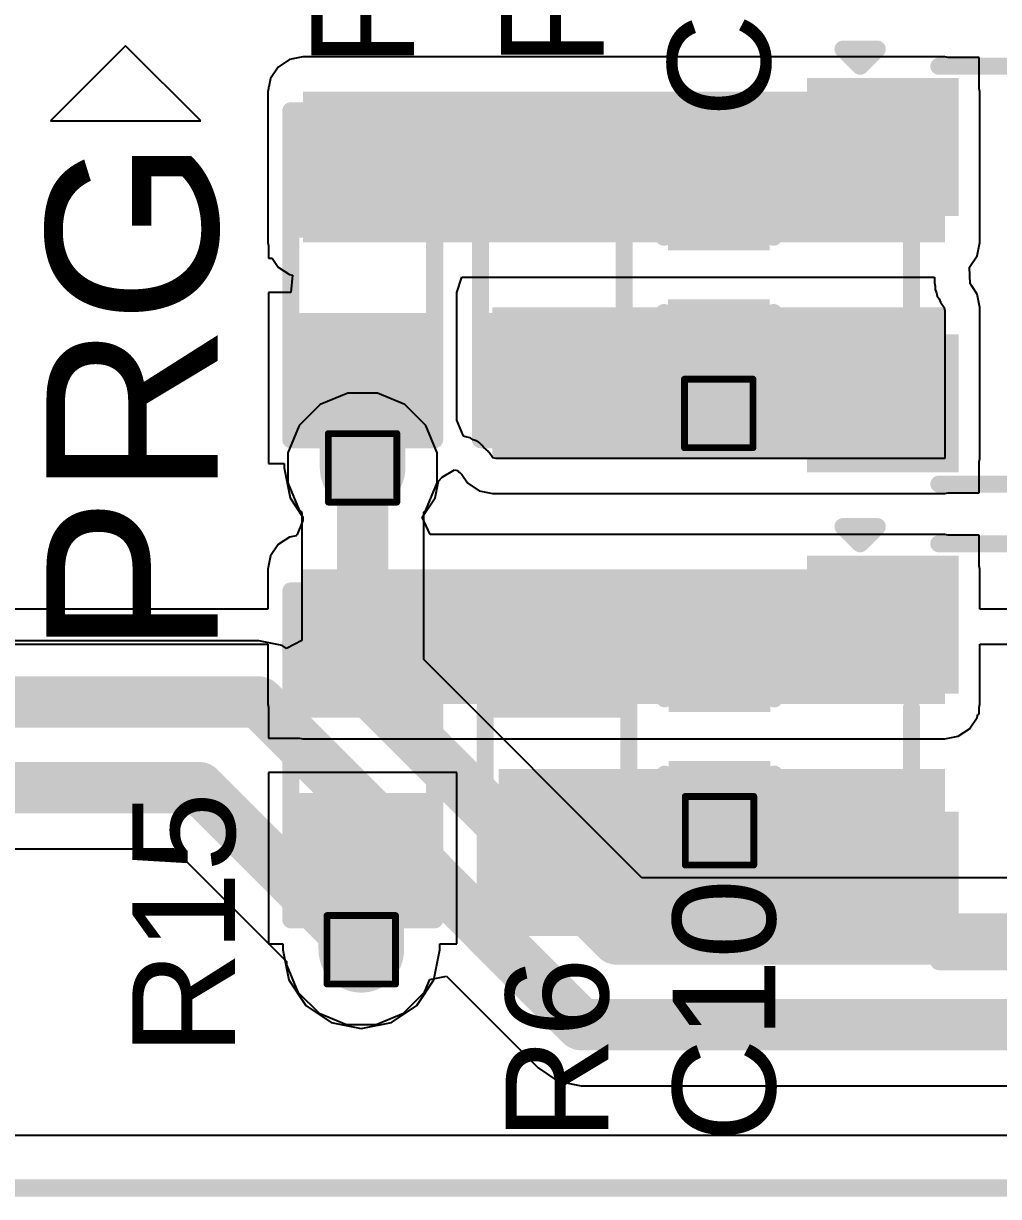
# Model space of a CAD drawing. Header units: inches. Extents: x -1 to 9.6, y 0 to 3.9.
# Drawn here: x 0.2859 to 0.5707, y -0.0025 to 0.34 of the extents above; entities that cross this region are included whole.
import ezdxf

# ---------------------------------------------------------------- set-up
doc = ezdxf.new("R2010")
doc.units = ezdxf.units.IN
doc.header["$MEASUREMENT"] = 0
for name, color, linetype in [('Board Outline', 216, 'Continuous'), ('Bottom Layer', 5, 'Continuous'), ('Drill Drawing', 1, 'Continuous'), ('Top Layer', 1, 'Continuous'), ('Top Overlay', 2, 'Continuous'), ('Top Paste', 8, 'Continuous'), ('Top Solder', 216, 'Continuous'), ('Via Holes', 16, 'Continuous')]:
    doc.layers.add(name, color=color, linetype=linetype)
doc.styles.add('Arial', font='', dxfattribs={"height": 0.2})
doc.styles.get('Arial').set_extended_font_data('Arial')

# ---------------------------------------------------------------- blocks, each defined once
blk = doc.blocks.new('C___0402_4')
at = {"layer": 'Top Layer'}
for points in [[(-0.0275, -0.0125), (-0.0275, 0.0125), (-0.0095, 0.0125), (-0.0095, -0.0125)], [(0.0095, -0.0125), (0.0095, 0.0125), (0.0275, 0.0125), (0.0275, -0.0125)]]:
    blk.add_hatch(color=1, dxfattribs=at).paths.add_polyline_path(points)
at = {"layer": 'Top Paste'}
for points in [[(-0.0275, -0.0125), (-0.0275, 0.0125), (-0.0095, 0.0125), (-0.0095, -0.0125)], [(0.0095, -0.0125), (0.0095, 0.0125), (0.0275, 0.0125), (0.0275, -0.0125)]]:
    blk.add_hatch(color=8, dxfattribs=at).paths.add_polyline_path(points)
at = {"layer": 'Top Solder'}
for points in [[(-0.02986, -0.01486), (-0.02986, 0.01486), (-0.00714, 0.01486), (-0.00714, -0.01486)], [(0.00714, -0.01486), (0.00714, 0.01486), (0.02986, 0.01486), (0.02986, -0.01486)]]:
    blk.add_hatch(color=216, dxfattribs=at).paths.add_polyline_path(points)
at = {"layer": 'Top Overlay'}
for points in [[(-0.031, 0.016, 0.005, 0.005, 0), (-0.031, -0.016, 0.005, 0.005, 0)], [(-0.031, 0.016, 0.005, 0.005, 0), (-0.011, 0.016, 0.005, 0.005, 0)], [(0.011, 0.016, 0.005, 0.005, 0), (0.031, 0.016, 0.005, 0.005, 0)], [(0.031, 0.016, 0.005, 0.005, 0), (0.031, -0.016, 0.005, 0.005, 0)], [(-0.031, -0.016, 0.005, 0.005, 0), (-0.011, -0.016, 0.005, 0.005, 0)], [(0.011, -0.016, 0.005, 0.005, 0), (0.031, -0.016, 0.005, 0.005, 0)]]:
    blk.add_lwpolyline(points, format="xyseb", dxfattribs=at)
for points in [[(-0.03225, 0.016, 0.0025, 0.0025, 1), (-0.02975, 0.016, 0.0025, 0.0025, 1)], [(-0.03225, 0.016, 0.0025, 0.0025, 1), (-0.02975, 0.016, 0.0025, 0.0025, 1)], [(-0.01225, 0.016, 0.0025, 0.0025, 1), (-0.00975, 0.016, 0.0025, 0.0025, 1)], [(0.00975, 0.016, 0.0025, 0.0025, 1), (0.01225, 0.016, 0.0025, 0.0025, 1)], [(0.02975, 0.016, 0.0025, 0.0025, 1), (0.03225, 0.016, 0.0025, 0.0025, 1)], [(0.02975, 0.016, 0.0025, 0.0025, 1), (0.03225, 0.016, 0.0025, 0.0025, 1)], [(-0.03225, -0.016, 0.0025, 0.0025, 1), (-0.02975, -0.016, 0.0025, 0.0025, 1)], [(-0.03225, -0.016, 0.0025, 0.0025, 1), (-0.02975, -0.016, 0.0025, 0.0025, 1)], [(-0.01225, -0.016, 0.0025, 0.0025, 1), (-0.00975, -0.016, 0.0025, 0.0025, 1)], [(0.00975, -0.016, 0.0025, 0.0025, 1), (0.01225, -0.016, 0.0025, 0.0025, 1)], [(0.02975, -0.016, 0.0025, 0.0025, 1), (0.03225, -0.016, 0.0025, 0.0025, 1)], [(0.02975, -0.016, 0.0025, 0.0025, 1), (0.03225, -0.016, 0.0025, 0.0025, 1)]]:
    blk.add_lwpolyline(points, format="xyseb", close=True, dxfattribs=at)
blk = doc.blocks.new('C___0402_5')
at = {"layer": 'Top Layer'}
for points in [[(-0.0275, -0.0125), (-0.0275, 0.0125), (-0.0095, 0.0125), (-0.0095, -0.0125)], [(0.0095, -0.0125), (0.0095, 0.0125), (0.0275, 0.0125), (0.0275, -0.0125)]]:
    blk.add_hatch(color=1, dxfattribs=at).paths.add_polyline_path(points)
at = {"layer": 'Top Paste'}
for points in [[(-0.0275, -0.0125), (-0.0275, 0.0125), (-0.0095, 0.0125), (-0.0095, -0.0125)], [(0.0095, -0.0125), (0.0095, 0.0125), (0.0275, 0.0125), (0.0275, -0.0125)]]:
    blk.add_hatch(color=8, dxfattribs=at).paths.add_polyline_path(points)
at = {"layer": 'Top Solder'}
for points in [[(-0.02986, -0.01486), (-0.02986, 0.01486), (-0.00714, 0.01486), (-0.00714, -0.01486)], [(0.00714, -0.01486), (0.00714, 0.01486), (0.02986, 0.01486), (0.02986, -0.01486)]]:
    blk.add_hatch(color=216, dxfattribs=at).paths.add_polyline_path(points)
at = {"layer": 'Top Overlay'}
for points in [[(-0.031, 0.016, 0.005, 0.005, 0), (-0.031, -0.016, 0.005, 0.005, 0)], [(-0.031, 0.016, 0.005, 0.005, 0), (-0.011, 0.016, 0.005, 0.005, 0)], [(0.011, 0.016, 0.005, 0.005, 0), (0.031, 0.016, 0.005, 0.005, 0)], [(0.031, 0.016, 0.005, 0.005, 0), (0.031, -0.016, 0.005, 0.005, 0)], [(-0.031, -0.016, 0.005, 0.005, 0), (-0.011, -0.016, 0.005, 0.005, 0)], [(0.011, -0.016, 0.005, 0.005, 0), (0.031, -0.016, 0.005, 0.005, 0)]]:
    blk.add_lwpolyline(points, format="xyseb", dxfattribs=at)
for points in [[(-0.03225, 0.016, 0.0025, 0.0025, 1), (-0.02975, 0.016, 0.0025, 0.0025, 1)], [(-0.03225, 0.016, 0.0025, 0.0025, 1), (-0.02975, 0.016, 0.0025, 0.0025, 1)], [(-0.01225, 0.016, 0.0025, 0.0025, 1), (-0.00975, 0.016, 0.0025, 0.0025, 1)], [(0.00975, 0.016, 0.0025, 0.0025, 1), (0.01225, 0.016, 0.0025, 0.0025, 1)], [(0.02975, 0.016, 0.0025, 0.0025, 1), (0.03225, 0.016, 0.0025, 0.0025, 1)], [(0.02975, 0.016, 0.0025, 0.0025, 1), (0.03225, 0.016, 0.0025, 0.0025, 1)], [(-0.03225, -0.016, 0.0025, 0.0025, 1), (-0.02975, -0.016, 0.0025, 0.0025, 1)], [(-0.03225, -0.016, 0.0025, 0.0025, 1), (-0.02975, -0.016, 0.0025, 0.0025, 1)], [(-0.01225, -0.016, 0.0025, 0.0025, 1), (-0.00975, -0.016, 0.0025, 0.0025, 1)], [(0.00975, -0.016, 0.0025, 0.0025, 1), (0.01225, -0.016, 0.0025, 0.0025, 1)], [(0.02975, -0.016, 0.0025, 0.0025, 1), (0.03225, -0.016, 0.0025, 0.0025, 1)], [(0.02975, -0.016, 0.0025, 0.0025, 1), (0.03225, -0.016, 0.0025, 0.0025, 1)]]:
    blk.add_lwpolyline(points, format="xyseb", close=True, dxfattribs=at)
blk = doc.blocks.new('R___0603_23')
at = {"layer": 'Top Layer'}
for points in [[(-0.015, 0.0175), (-0.015, -0.0175), (-0.045, -0.0175), (-0.045, 0.0175)], [(0.045, 0.0175), (0.045, -0.0175), (0.015, -0.0175), (0.015, 0.0175)]]:
    blk.add_hatch(color=1, dxfattribs=at).paths.add_polyline_path(points)
at = {"layer": 'Top Paste'}
for points in [[(-0.015, 0.0175), (-0.015, -0.0175), (-0.045, -0.0175), (-0.045, 0.0175)], [(0.045, 0.0175), (0.045, -0.0175), (0.015, -0.0175), (0.015, 0.0175)]]:
    blk.add_hatch(color=8, dxfattribs=at).paths.add_polyline_path(points)
at = {"layer": 'Top Solder'}
for points in [[(-0.011, 0.0215), (-0.011, -0.0215), (-0.049, -0.0215), (-0.049, 0.0215)], [(0.049, 0.0215), (0.049, -0.0215), (0.011, -0.0215), (0.011, 0.0215)]]:
    blk.add_hatch(color=216, dxfattribs=at).paths.add_polyline_path(points)
at = {"layer": 'Top Overlay'}
for points in [[(-0.048, -0.021, 0.005, 0.005, 0), (-0.048, 0.021, 0.005, 0.005, 0)], [(0.048, 0.021, 0.005, 0.005, 0), (-0.048, 0.021, 0.005, 0.005, 0)], [(0.048, -0.021, 0.005, 0.005, 0), (0.048, 0.021, 0.005, 0.005, 0)], [(0.048, -0.021, 0.005, 0.005, 0), (-0.048, -0.021, 0.005, 0.005, 0)]]:
    blk.add_lwpolyline(points, format="xyseb", dxfattribs=at)
for points in [[(-0.04925, 0.021, 0.0025, 0.0025, 1), (-0.04675, 0.021, 0.0025, 0.0025, 1)], [(-0.04925, 0.021, 0.0025, 0.0025, 1), (-0.04675, 0.021, 0.0025, 0.0025, 1)], [(0.04675, 0.021, 0.0025, 0.0025, 1), (0.04925, 0.021, 0.0025, 0.0025, 1)], [(0.04675, 0.021, 0.0025, 0.0025, 1), (0.04925, 0.021, 0.0025, 0.0025, 1)], [(-0.04925, -0.021, 0.0025, 0.0025, 1), (-0.04675, -0.021, 0.0025, 0.0025, 1)], [(-0.04925, -0.021, 0.0025, 0.0025, 1), (-0.04675, -0.021, 0.0025, 0.0025, 1)], [(0.04675, -0.021, 0.0025, 0.0025, 1), (0.04925, -0.021, 0.0025, 0.0025, 1)], [(0.04675, -0.021, 0.0025, 0.0025, 1), (0.04925, -0.021, 0.0025, 0.0025, 1)]]:
    blk.add_lwpolyline(points, format="xyseb", close=True, dxfattribs=at)
blk = doc.blocks.new('R___0603_27')
at = {"layer": 'Top Layer'}
for points in [[(-0.015, 0.0175), (-0.015, -0.0175), (-0.045, -0.0175), (-0.045, 0.0175)], [(0.045, 0.0175), (0.045, -0.0175), (0.015, -0.0175), (0.015, 0.0175)]]:
    blk.add_hatch(color=1, dxfattribs=at).paths.add_polyline_path(points)
at = {"layer": 'Top Paste'}
for points in [[(-0.015, 0.0175), (-0.015, -0.0175), (-0.045, -0.0175), (-0.045, 0.0175)], [(0.045, 0.0175), (0.045, -0.0175), (0.015, -0.0175), (0.015, 0.0175)]]:
    blk.add_hatch(color=8, dxfattribs=at).paths.add_polyline_path(points)
at = {"layer": 'Top Solder'}
for points in [[(-0.011, 0.0215), (-0.011, -0.0215), (-0.049, -0.0215), (-0.049, 0.0215)], [(0.049, 0.0215), (0.049, -0.0215), (0.011, -0.0215), (0.011, 0.0215)]]:
    blk.add_hatch(color=216, dxfattribs=at).paths.add_polyline_path(points)
at = {"layer": 'Top Overlay'}
for points in [[(-0.048, 0.021, 0.005, 0.005, 0), (0.048, 0.021, 0.005, 0.005, 0)], [(-0.048, 0.021, 0.005, 0.005, 0), (-0.048, -0.021, 0.005, 0.005, 0)], [(0.048, 0.021, 0.005, 0.005, 0), (0.048, -0.021, 0.005, 0.005, 0)], [(-0.048, -0.021, 0.005, 0.005, 0), (0.048, -0.021, 0.005, 0.005, 0)]]:
    blk.add_lwpolyline(points, format="xyseb", dxfattribs=at)
for points in [[(-0.04925, 0.021, 0.0025, 0.0025, 1), (-0.04675, 0.021, 0.0025, 0.0025, 1)], [(-0.04925, 0.021, 0.0025, 0.0025, 1), (-0.04675, 0.021, 0.0025, 0.0025, 1)], [(0.04675, 0.021, 0.0025, 0.0025, 1), (0.04925, 0.021, 0.0025, 0.0025, 1)], [(0.04675, 0.021, 0.0025, 0.0025, 1), (0.04925, 0.021, 0.0025, 0.0025, 1)], [(-0.04925, -0.021, 0.0025, 0.0025, 1), (-0.04675, -0.021, 0.0025, 0.0025, 1)], [(-0.04925, -0.021, 0.0025, 0.0025, 1), (-0.04675, -0.021, 0.0025, 0.0025, 1)], [(0.04675, -0.021, 0.0025, 0.0025, 1), (0.04925, -0.021, 0.0025, 0.0025, 1)], [(0.04675, -0.021, 0.0025, 0.0025, 1), (0.04925, -0.021, 0.0025, 0.0025, 1)]]:
    blk.add_lwpolyline(points, format="xyseb", close=True, dxfattribs=at)
blk = doc.blocks.new('R___0603_30')
at = {"layer": 'Top Layer'}
for points in [[(-0.015, 0.0175), (-0.015, -0.0175), (-0.045, -0.0175), (-0.045, 0.0175)], [(0.045, 0.0175), (0.045, -0.0175), (0.015, -0.0175), (0.015, 0.0175)]]:
    blk.add_hatch(color=1, dxfattribs=at).paths.add_polyline_path(points)
at = {"layer": 'Top Paste'}
for points in [[(-0.015, 0.0175), (-0.015, -0.0175), (-0.045, -0.0175), (-0.045, 0.0175)], [(0.045, 0.0175), (0.045, -0.0175), (0.015, -0.0175), (0.015, 0.0175)]]:
    blk.add_hatch(color=8, dxfattribs=at).paths.add_polyline_path(points)
at = {"layer": 'Top Solder'}
for points in [[(-0.011, 0.0215), (-0.011, -0.0215), (-0.049, -0.0215), (-0.049, 0.0215)], [(0.049, 0.0215), (0.049, -0.0215), (0.011, -0.0215), (0.011, 0.0215)]]:
    blk.add_hatch(color=216, dxfattribs=at).paths.add_polyline_path(points)
at = {"layer": 'Top Overlay'}
for points in [[(-0.048, 0.021, 0.005, 0.005, 0), (0.048, 0.021, 0.005, 0.005, 0)], [(-0.048, 0.021, 0.005, 0.005, 0), (-0.048, -0.021, 0.005, 0.005, 0)], [(0.048, 0.021, 0.005, 0.005, 0), (0.048, -0.021, 0.005, 0.005, 0)], [(-0.048, -0.021, 0.005, 0.005, 0), (0.048, -0.021, 0.005, 0.005, 0)]]:
    blk.add_lwpolyline(points, format="xyseb", dxfattribs=at)
for points in [[(-0.04925, 0.021, 0.0025, 0.0025, 1), (-0.04675, 0.021, 0.0025, 0.0025, 1)], [(-0.04925, 0.021, 0.0025, 0.0025, 1), (-0.04675, 0.021, 0.0025, 0.0025, 1)], [(0.04675, 0.021, 0.0025, 0.0025, 1), (0.04925, 0.021, 0.0025, 0.0025, 1)], [(0.04675, 0.021, 0.0025, 0.0025, 1), (0.04925, 0.021, 0.0025, 0.0025, 1)], [(-0.04925, -0.021, 0.0025, 0.0025, 1), (-0.04675, -0.021, 0.0025, 0.0025, 1)], [(-0.04925, -0.021, 0.0025, 0.0025, 1), (-0.04675, -0.021, 0.0025, 0.0025, 1)], [(0.04675, -0.021, 0.0025, 0.0025, 1), (0.04925, -0.021, 0.0025, 0.0025, 1)], [(0.04675, -0.021, 0.0025, 0.0025, 1), (0.04925, -0.021, 0.0025, 0.0025, 1)]]:
    blk.add_lwpolyline(points, format="xyseb", close=True, dxfattribs=at)
blk = doc.blocks.new('R___0603_31')
at = {"layer": 'Top Layer'}
for points in [[(-0.015, 0.0175), (-0.015, -0.0175), (-0.045, -0.0175), (-0.045, 0.0175)], [(0.045, 0.0175), (0.045, -0.0175), (0.015, -0.0175), (0.015, 0.0175)]]:
    blk.add_hatch(color=1, dxfattribs=at).paths.add_polyline_path(points)
at = {"layer": 'Top Paste'}
for points in [[(-0.015, 0.0175), (-0.015, -0.0175), (-0.045, -0.0175), (-0.045, 0.0175)], [(0.045, 0.0175), (0.045, -0.0175), (0.015, -0.0175), (0.015, 0.0175)]]:
    blk.add_hatch(color=8, dxfattribs=at).paths.add_polyline_path(points)
at = {"layer": 'Top Solder'}
for points in [[(-0.011, 0.0215), (-0.011, -0.0215), (-0.049, -0.0215), (-0.049, 0.0215)], [(0.049, 0.0215), (0.049, -0.0215), (0.011, -0.0215), (0.011, 0.0215)]]:
    blk.add_hatch(color=216, dxfattribs=at).paths.add_polyline_path(points)
at = {"layer": 'Top Overlay'}
for points in [[(0.048, 0.021, 0.005, 0.005, 0), (-0.048, 0.021, 0.005, 0.005, 0)], [(-0.048, -0.021, 0.005, 0.005, 0), (-0.048, 0.021, 0.005, 0.005, 0)], [(0.048, -0.021, 0.005, 0.005, 0), (0.048, 0.021, 0.005, 0.005, 0)], [(0.048, -0.021, 0.005, 0.005, 0), (-0.048, -0.021, 0.005, 0.005, 0)]]:
    blk.add_lwpolyline(points, format="xyseb", dxfattribs=at)
for points in [[(-0.04925, 0.021, 0.0025, 0.0025, 1), (-0.04675, 0.021, 0.0025, 0.0025, 1)], [(-0.04925, 0.021, 0.0025, 0.0025, 1), (-0.04675, 0.021, 0.0025, 0.0025, 1)], [(0.04675, 0.021, 0.0025, 0.0025, 1), (0.04925, 0.021, 0.0025, 0.0025, 1)], [(0.04675, 0.021, 0.0025, 0.0025, 1), (0.04925, 0.021, 0.0025, 0.0025, 1)], [(-0.04925, -0.021, 0.0025, 0.0025, 1), (-0.04675, -0.021, 0.0025, 0.0025, 1)], [(-0.04925, -0.021, 0.0025, 0.0025, 1), (-0.04675, -0.021, 0.0025, 0.0025, 1)], [(0.04675, -0.021, 0.0025, 0.0025, 1), (0.04925, -0.021, 0.0025, 0.0025, 1)], [(0.04675, -0.021, 0.0025, 0.0025, 1), (0.04925, -0.021, 0.0025, 0.0025, 1)]]:
    blk.add_lwpolyline(points, format="xyseb", close=True, dxfattribs=at)
blk = doc.blocks.new('SOT_23_32')
at = {"layer": 'Top Layer'}
for points in [[(-0.01614, 0.05748), (0.01614, 0.05748), (0.01614, 0.02126), (-0.01614, 0.02126)], [(-0.05354, -0.02126), (-0.02126, -0.02126), (-0.02126, -0.05748), (-0.05354, -0.05748)], [(0.02126, -0.02126), (0.05354, -0.02126), (0.05354, -0.05748), (0.02126, -0.05748)]]:
    blk.add_hatch(color=1, dxfattribs=at).paths.add_polyline_path(points)
at = {"layer": 'Top Paste'}
for points in [[(-0.01614, 0.05748), (0.01614, 0.05748), (0.01614, 0.02126), (-0.01614, 0.02126)], [(-0.05354, -0.02126), (-0.02126, -0.02126), (-0.02126, -0.05748), (-0.05354, -0.05748)], [(0.02126, -0.02126), (0.05354, -0.02126), (0.05354, -0.05748), (0.02126, -0.05748)]]:
    blk.add_hatch(color=8, dxfattribs=at).paths.add_polyline_path(points)
at = {"layer": 'Top Solder'}
for points in [[(-0.02014, 0.06148), (0.02014, 0.06148), (0.02014, 0.01726), (-0.02014, 0.01726)], [(-0.05754, -0.01726), (-0.01726, -0.01726), (-0.01726, -0.06148), (-0.05754, -0.06148)], [(0.01726, -0.01726), (0.05754, -0.01726), (0.05754, -0.06148), (0.01726, -0.06148)]]:
    blk.add_hatch(color=216, dxfattribs=at).paths.add_polyline_path(points)
at = {"layer": 'Top Overlay'}
for points in [[(-0.061, -0.023, 0.005, 0.005, 0), (-0.061, 0.032, 0.005, 0.005, 0)], [(-0.022, 0.032, 0.005, 0.005, 0), (-0.061, 0.032, 0.005, 0.005, 0)], [(0.061, 0.032, 0.005, 0.005, 0), (0.022, 0.032, 0.005, 0.005, 0)], [(0.061, -0.023, 0.005, 0.005, 0), (0.061, 0.032, 0.005, 0.005, 0)], [(0.013, -0.031, 0.005, 0.005, 0), (-0.013, -0.031, 0.005, 0.005, 0)], [(-0.061, -0.046, 0.005, 0.005, 0), (-0.066, -0.041, 0.005, 0.005, 0)], [(-0.066, -0.051, 0.005, 0.005, 0), (-0.066, -0.041, 0.005, 0.005, 0)], [(-0.066, -0.051, 0.005, 0.005, 0), (-0.061, -0.046, 0.005, 0.005, 0)]]:
    blk.add_lwpolyline(points, format="xyseb", dxfattribs=at)
for points in [[(-0.06225, 0.032, 0.0025, 0.0025, 1), (-0.05975, 0.032, 0.0025, 0.0025, 1)], [(-0.06225, 0.032, 0.0025, 0.0025, 1), (-0.05975, 0.032, 0.0025, 0.0025, 1)], [(-0.02325, 0.032, 0.0025, 0.0025, 1), (-0.02075, 0.032, 0.0025, 0.0025, 1)], [(0.02075, 0.032, 0.0025, 0.0025, 1), (0.02325, 0.032, 0.0025, 0.0025, 1)], [(0.05975, 0.032, 0.0025, 0.0025, 1), (0.06225, 0.032, 0.0025, 0.0025, 1)], [(0.05975, 0.032, 0.0025, 0.0025, 1), (0.06225, 0.032, 0.0025, 0.0025, 1)], [(-0.06225, -0.023, 0.0025, 0.0025, 1), (-0.05975, -0.023, 0.0025, 0.0025, 1)], [(0.05975, -0.023, 0.0025, 0.0025, 1), (0.06225, -0.023, 0.0025, 0.0025, 1)], [(-0.01425, -0.031, 0.0025, 0.0025, 1), (-0.01175, -0.031, 0.0025, 0.0025, 1)], [(0.01175, -0.031, 0.0025, 0.0025, 1), (0.01425, -0.031, 0.0025, 0.0025, 1)], [(-0.06725, -0.041, 0.0025, 0.0025, 1), (-0.06475, -0.041, 0.0025, 0.0025, 1)], [(-0.06725, -0.041, 0.0025, 0.0025, 1), (-0.06475, -0.041, 0.0025, 0.0025, 1)], [(-0.06225, -0.046, 0.0025, 0.0025, 1), (-0.05975, -0.046, 0.0025, 0.0025, 1)], [(-0.06225, -0.046, 0.0025, 0.0025, 1), (-0.05975, -0.046, 0.0025, 0.0025, 1)], [(-0.06725, -0.051, 0.0025, 0.0025, 1), (-0.06475, -0.051, 0.0025, 0.0025, 1)], [(-0.06725, -0.051, 0.0025, 0.0025, 1), (-0.06475, -0.051, 0.0025, 0.0025, 1)]]:
    blk.add_lwpolyline(points, format="xyseb", close=True, dxfattribs=at)
blk = doc.blocks.new('SOT_23_35')
at = {"layer": 'Top Layer'}
for points in [[(-0.01614, 0.05748), (0.01614, 0.05748), (0.01614, 0.02126), (-0.01614, 0.02126)], [(-0.05354, -0.02126), (-0.02126, -0.02126), (-0.02126, -0.05748), (-0.05354, -0.05748)], [(0.02126, -0.02126), (0.05354, -0.02126), (0.05354, -0.05748), (0.02126, -0.05748)]]:
    blk.add_hatch(color=1, dxfattribs=at).paths.add_polyline_path(points)
at = {"layer": 'Top Paste'}
for points in [[(-0.01614, 0.05748), (0.01614, 0.05748), (0.01614, 0.02126), (-0.01614, 0.02126)], [(-0.05354, -0.02126), (-0.02126, -0.02126), (-0.02126, -0.05748), (-0.05354, -0.05748)], [(0.02126, -0.02126), (0.05354, -0.02126), (0.05354, -0.05748), (0.02126, -0.05748)]]:
    blk.add_hatch(color=8, dxfattribs=at).paths.add_polyline_path(points)
at = {"layer": 'Top Solder'}
for points in [[(-0.02014, 0.06148), (0.02014, 0.06148), (0.02014, 0.01726), (-0.02014, 0.01726)], [(-0.05754, -0.01726), (-0.01726, -0.01726), (-0.01726, -0.06148), (-0.05754, -0.06148)], [(0.01726, -0.01726), (0.05754, -0.01726), (0.05754, -0.06148), (0.01726, -0.06148)]]:
    blk.add_hatch(color=216, dxfattribs=at).paths.add_polyline_path(points)
at = {"layer": 'Top Overlay'}
for points in [[(-0.022, 0.032, 0.005, 0.005, 0), (-0.061, 0.032, 0.005, 0.005, 0)], [(-0.061, -0.023, 0.005, 0.005, 0), (-0.061, 0.032, 0.005, 0.005, 0)], [(0.061, 0.032, 0.005, 0.005, 0), (0.022, 0.032, 0.005, 0.005, 0)], [(0.061, -0.023, 0.005, 0.005, 0), (0.061, 0.032, 0.005, 0.005, 0)], [(0.013, -0.031, 0.005, 0.005, 0), (-0.013, -0.031, 0.005, 0.005, 0)], [(-0.066, -0.051, 0.005, 0.005, 0), (-0.066, -0.041, 0.005, 0.005, 0)], [(-0.061, -0.046, 0.005, 0.005, 0), (-0.066, -0.041, 0.005, 0.005, 0)], [(-0.066, -0.051, 0.005, 0.005, 0), (-0.061, -0.046, 0.005, 0.005, 0)]]:
    blk.add_lwpolyline(points, format="xyseb", dxfattribs=at)
for points in [[(-0.06225, 0.032, 0.0025, 0.0025, 1), (-0.05975, 0.032, 0.0025, 0.0025, 1)], [(-0.06225, 0.032, 0.0025, 0.0025, 1), (-0.05975, 0.032, 0.0025, 0.0025, 1)], [(-0.02325, 0.032, 0.0025, 0.0025, 1), (-0.02075, 0.032, 0.0025, 0.0025, 1)], [(0.02075, 0.032, 0.0025, 0.0025, 1), (0.02325, 0.032, 0.0025, 0.0025, 1)], [(0.05975, 0.032, 0.0025, 0.0025, 1), (0.06225, 0.032, 0.0025, 0.0025, 1)], [(0.05975, 0.032, 0.0025, 0.0025, 1), (0.06225, 0.032, 0.0025, 0.0025, 1)], [(-0.06225, -0.023, 0.0025, 0.0025, 1), (-0.05975, -0.023, 0.0025, 0.0025, 1)], [(0.05975, -0.023, 0.0025, 0.0025, 1), (0.06225, -0.023, 0.0025, 0.0025, 1)], [(-0.01425, -0.031, 0.0025, 0.0025, 1), (-0.01175, -0.031, 0.0025, 0.0025, 1)], [(0.01175, -0.031, 0.0025, 0.0025, 1), (0.01425, -0.031, 0.0025, 0.0025, 1)], [(-0.06725, -0.041, 0.0025, 0.0025, 1), (-0.06475, -0.041, 0.0025, 0.0025, 1)], [(-0.06725, -0.041, 0.0025, 0.0025, 1), (-0.06475, -0.041, 0.0025, 0.0025, 1)], [(-0.06225, -0.046, 0.0025, 0.0025, 1), (-0.05975, -0.046, 0.0025, 0.0025, 1)], [(-0.06225, -0.046, 0.0025, 0.0025, 1), (-0.05975, -0.046, 0.0025, 0.0025, 1)], [(-0.06725, -0.051, 0.0025, 0.0025, 1), (-0.06475, -0.051, 0.0025, 0.0025, 1)], [(-0.06725, -0.051, 0.0025, 0.0025, 1), (-0.06475, -0.051, 0.0025, 0.0025, 1)]]:
    blk.add_lwpolyline(points, format="xyseb", close=True, dxfattribs=at)

msp = doc.modelspace()

# ---------------------------------------------------------------- hatches: boundary and pattern name
at = {"layer": 'Bottom Layer'}
h = msp.add_hatch(color=5, dxfattribs=at)
edge = h.paths.add_edge_path()
edge.add_arc((0.489, 0.22613), 0.01181, 0, 360)
h = msp.add_hatch(color=5, dxfattribs=at)
edge = h.paths.add_edge_path()
edge.add_arc((0.38499, 0.21024), 0.01181, 0, 360)
h = msp.add_hatch(color=5, dxfattribs=at)
edge = h.paths.add_edge_path()
edge.add_arc((0.48924, 0.10431), 0.01181, 0, 360)
h = msp.add_hatch(color=5, dxfattribs=at)
edge = h.paths.add_edge_path()
edge.add_arc((0.38461, 0.06953), 0.01181, 0, 360)
at = {"layer": 'Top Layer'}
for points in [[(0.36754, 0.27608), (0.55505, 0.27608), (0.55505, 0.32003), (0.36754, 0.32003)], [(0.4229, 0.21294), (0.55505, 0.21294), (0.55505, 0.25708), (0.4229, 0.25708)], [(0.36754, 0.1413), (0.55505, 0.1413), (0.55505, 0.18062), (0.36754, 0.18062)], [(0.42469, 0.07354), (0.55505, 0.07354), (0.55505, 0.12231), (0.42469, 0.12231)]]:
    msp.add_hatch(color=1, dxfattribs=at).paths.add_polyline_path(points)
h = msp.add_hatch(color=1, dxfattribs=at)
edge = h.paths.add_edge_path()
edge.add_arc((0.489, 0.22613), 0.01181, 0, 360)
h = msp.add_hatch(color=1, dxfattribs=at)
edge = h.paths.add_edge_path()
edge.add_arc((0.38499, 0.21024), 0.01181, 0, 360)
h = msp.add_hatch(color=1, dxfattribs=at)
edge = h.paths.add_edge_path()
edge.add_arc((0.48924, 0.10431), 0.01181, 0, 360)
h = msp.add_hatch(color=1, dxfattribs=at)
edge = h.paths.add_edge_path()
edge.add_arc((0.38461, 0.06953), 0.01181, 0, 360)
at = {"layer": 'Via Holes'}
h = msp.add_hatch(color=7, dxfattribs=at)
edge = h.paths.add_edge_path()
edge.add_arc((0.489, 0.22613), 0.00591, 0, 360)
h = msp.add_hatch(color=7, dxfattribs=at)
edge = h.paths.add_edge_path()
edge.add_arc((0.38499, 0.21024), 0.00591, 0, 360)
h = msp.add_hatch(color=7, dxfattribs=at)
edge = h.paths.add_edge_path()
edge.add_arc((0.48924, 0.10431), 0.00591, 0, 360)
h = msp.add_hatch(color=7, dxfattribs=at)
edge = h.paths.add_edge_path()
edge.add_arc((0.38461, 0.06953), 0.00591, 0, 360)

# ---------------------------------------------------------------- linework, layer by layer
at = {"layer": 'Board Outline'}
msp.add_lwpolyline([(0.23154, 0, 0.005, 0.005, 0), (2.21124, 0, 0.005, 0.005, 0)], format="xyseb", dxfattribs=at)
at = {"layer": 'Bottom Layer'}
for p, q in [((0.38065, 0.23206), (0.37264, 0.22873)), ((0.38933, 0.23206), (0.38065, 0.23206)), ((0.39735, 0.22873), (0.38933, 0.23206)), ((0.37264, 0.22873), (0.3665, 0.2226)), ((0.40348, 0.2226), (0.39735, 0.22873)), ((0.3665, 0.2226), (0.36318, 0.21458)), ((0.4068, 0.21458), (0.40348, 0.2226)), ((0.36318, 0.21458), (0.36318, 0.20591)), ((0.4068, 0.20591), (0.4068, 0.21458)), ((0.36318, 0.20591), (0.3665, 0.19789)), ((0.40348, 0.19789), (0.4068, 0.20591)), ((0.3665, 0.19789), (0.3672, 0.19719)), ((0.3672, 0.19719), (0.3672, 0.15985)), ((0.40288, 0.19729), (0.40348, 0.19789)), ((0.40288, 0.15425), (0.40288, 0.19729)), ((0.35467, 0.15972), (0.1731, 0.15972)), ((0.3615, 0.15836), (0.35467, 0.15972)), ((0.36279, 0.1575), (0.3615, 0.15836)), ((0.3672, 0.15985), (0.36279, 0.1575)), ((0.46659, 0.09054), (0.40288, 0.15425)), ((0.15536, 0.09903), (0.32988, 0.09903)), ((0.32988, 0.09903), (0.3628, 0.06611)), ((0.70344, 0.09054), (0.46659, 0.09054)), ((0.3628, 0.06611), (0.3628, 0.06519)), ((0.3628, 0.06519), (0.36612, 0.05718)), ((0.40461, 0.06082), (0.40952, 0.0618)), ((0.40952, 0.0618), (0.43623, 0.03508)), ((0.4031, 0.05718), (0.40461, 0.06082)), ((0.36612, 0.05718), (0.37226, 0.05104)), ((0.39697, 0.05104), (0.4031, 0.05718)), ((0.37226, 0.05104), (0.38027, 0.04772)), ((0.38895, 0.04772), (0.39697, 0.05104)), ((0.38027, 0.04772), (0.38895, 0.04772)), ((0.43623, 0.03508), (0.44202, 0.03122)), ((0.44202, 0.03122), (0.44884, 0.02986)), ((0.44884, 0.02986), (0.44885, 0.02986)), ((0.44885, 0.02986), (0.73182, 0.02986)), ((2.19594, 0.01529), (0.24683, 0.01529))]:
    msp.add_line(p, q, dxfattribs=at)
for points in [[(0.38504, 0.14686, 0.015, 0.015, 0), (0.38504, 0.21024, 0.015, 0.015, 0)], [(0.38504, 0.14686, 0.015, 0.015, 0), (0.4592, 0.0727, 0.015, 0.015, 0)], [(0.16571, 0.14187, 0.015, 0.015, 0), (0.35467, 0.14187, 0.015, 0.015, 0)], [(0.35467, 0.14187, 0.015, 0.015, 0), (0.44884, 0.0477, 0.015, 0.015, 0)], [(0.15536, 0.11687, 0.015, 0.015, 0), (0.33727, 0.11687, 0.015, 0.015, 0)], [(0.33727, 0.11687, 0.015, 0.015, 0), (0.38461, 0.06953, 0.015, 0.015, 0)], [(0.4592, 0.0727, 0.015, 0.015, 0), (0.71083, 0.0727, 0.015, 0.015, 0)], [(0.44884, 0.0477, 0.015, 0.015, 0), (0.73182, 0.0477, 0.015, 0.015, 0)]]:
    msp.add_lwpolyline(points, format="xyseb", dxfattribs=at)
for points in [[(0.38129, 0.21024, 0.0075, 0.0075, 1), (0.38879, 0.21024, 0.0075, 0.0075, 1)], [(0.38129, 0.14686, 0.0075, 0.0075, 1), (0.38879, 0.14686, 0.0075, 0.0075, 1)], [(0.38129, 0.14686, 0.0075, 0.0075, 1), (0.38879, 0.14686, 0.0075, 0.0075, 1)], [(0.35092, 0.14187, 0.0075, 0.0075, 1), (0.35842, 0.14187, 0.0075, 0.0075, 1)], [(0.35092, 0.14187, 0.0075, 0.0075, 1), (0.35842, 0.14187, 0.0075, 0.0075, 1)], [(0.33352, 0.11687, 0.0075, 0.0075, 1), (0.34102, 0.11687, 0.0075, 0.0075, 1)], [(0.33352, 0.11687, 0.0075, 0.0075, 1), (0.34102, 0.11687, 0.0075, 0.0075, 1)], [(0.45545, 0.0727, 0.0075, 0.0075, 1), (0.46295, 0.0727, 0.0075, 0.0075, 1)], [(0.45545, 0.0727, 0.0075, 0.0075, 1), (0.46295, 0.0727, 0.0075, 0.0075, 1)], [(0.38086, 0.06953, 0.0075, 0.0075, 1), (0.38836, 0.06953, 0.0075, 0.0075, 1)], [(0.44509, 0.0477, 0.0075, 0.0075, 1), (0.45259, 0.0477, 0.0075, 0.0075, 1)], [(0.44509, 0.0477, 0.0075, 0.0075, 1), (0.45259, 0.0477, 0.0075, 0.0075, 1)]]:
    msp.add_lwpolyline(points, format="xyseb", close=True, dxfattribs=at)
at = {"layer": 'Drill Drawing'}
for points in [[(0.479, 0.23613, 0.002, 0.002, 0), (0.499, 0.23613, 0.002, 0.002, 0)], [(0.479, 0.21613, 0.002, 0.002, 0), (0.479, 0.23613, 0.002, 0.002, 0)], [(0.499, 0.21613, 0.002, 0.002, 0), (0.499, 0.23613, 0.002, 0.002, 0)], [(0.37499, 0.22024, 0.002, 0.002, 0), (0.39499, 0.22024, 0.002, 0.002, 0)], [(0.37499, 0.20024, 0.002, 0.002, 0), (0.37499, 0.22024, 0.002, 0.002, 0)], [(0.39499, 0.20024, 0.002, 0.002, 0), (0.39499, 0.22024, 0.002, 0.002, 0)], [(0.479, 0.21613, 0.002, 0.002, 0), (0.499, 0.21613, 0.002, 0.002, 0)], [(0.37499, 0.20024, 0.002, 0.002, 0), (0.39499, 0.20024, 0.002, 0.002, 0)], [(0.47924, 0.11431, 0.002, 0.002, 0), (0.49924, 0.11431, 0.002, 0.002, 0)], [(0.47924, 0.09431, 0.002, 0.002, 0), (0.47924, 0.11431, 0.002, 0.002, 0)], [(0.49924, 0.09431, 0.002, 0.002, 0), (0.49924, 0.11431, 0.002, 0.002, 0)], [(0.47924, 0.09431, 0.002, 0.002, 0), (0.49924, 0.09431, 0.002, 0.002, 0)], [(0.37461, 0.07953, 0.002, 0.002, 0), (0.39461, 0.07953, 0.002, 0.002, 0)], [(0.37461, 0.05953, 0.002, 0.002, 0), (0.37461, 0.07953, 0.002, 0.002, 0)], [(0.39461, 0.05953, 0.002, 0.002, 0), (0.39461, 0.07953, 0.002, 0.002, 0)], [(0.37461, 0.05953, 0.002, 0.002, 0), (0.39461, 0.05953, 0.002, 0.002, 0)]]:
    msp.add_lwpolyline(points, format="xyseb", dxfattribs=at)
for points in [[(0.4785, 0.23613, 0.001, 0.001, 1), (0.4795, 0.23613, 0.001, 0.001, 1)], [(0.4785, 0.23613, 0.001, 0.001, 1), (0.4795, 0.23613, 0.001, 0.001, 1)], [(0.4985, 0.23613, 0.001, 0.001, 1), (0.4995, 0.23613, 0.001, 0.001, 1)], [(0.4985, 0.23613, 0.001, 0.001, 1), (0.4995, 0.23613, 0.001, 0.001, 1)], [(0.37449, 0.22024, 0.001, 0.001, 1), (0.37549, 0.22024, 0.001, 0.001, 1)], [(0.37449, 0.22024, 0.001, 0.001, 1), (0.37549, 0.22024, 0.001, 0.001, 1)], [(0.39449, 0.22024, 0.001, 0.001, 1), (0.39549, 0.22024, 0.001, 0.001, 1)], [(0.39449, 0.22024, 0.001, 0.001, 1), (0.39549, 0.22024, 0.001, 0.001, 1)], [(0.4785, 0.21613, 0.001, 0.001, 1), (0.4795, 0.21613, 0.001, 0.001, 1)], [(0.4785, 0.21613, 0.001, 0.001, 1), (0.4795, 0.21613, 0.001, 0.001, 1)], [(0.4985, 0.21613, 0.001, 0.001, 1), (0.4995, 0.21613, 0.001, 0.001, 1)], [(0.4985, 0.21613, 0.001, 0.001, 1), (0.4995, 0.21613, 0.001, 0.001, 1)], [(0.37449, 0.20024, 0.001, 0.001, 1), (0.37549, 0.20024, 0.001, 0.001, 1)], [(0.37449, 0.20024, 0.001, 0.001, 1), (0.37549, 0.20024, 0.001, 0.001, 1)], [(0.39449, 0.20024, 0.001, 0.001, 1), (0.39549, 0.20024, 0.001, 0.001, 1)], [(0.39449, 0.20024, 0.001, 0.001, 1), (0.39549, 0.20024, 0.001, 0.001, 1)], [(0.47874, 0.11431, 0.001, 0.001, 1), (0.47974, 0.11431, 0.001, 0.001, 1)], [(0.47874, 0.11431, 0.001, 0.001, 1), (0.47974, 0.11431, 0.001, 0.001, 1)], [(0.49874, 0.11431, 0.001, 0.001, 1), (0.49974, 0.11431, 0.001, 0.001, 1)], [(0.49874, 0.11431, 0.001, 0.001, 1), (0.49974, 0.11431, 0.001, 0.001, 1)], [(0.47874, 0.09431, 0.001, 0.001, 1), (0.47974, 0.09431, 0.001, 0.001, 1)], [(0.47874, 0.09431, 0.001, 0.001, 1), (0.47974, 0.09431, 0.001, 0.001, 1)], [(0.49874, 0.09431, 0.001, 0.001, 1), (0.49974, 0.09431, 0.001, 0.001, 1)], [(0.49874, 0.09431, 0.001, 0.001, 1), (0.49974, 0.09431, 0.001, 0.001, 1)], [(0.37411, 0.07953, 0.001, 0.001, 1), (0.37511, 0.07953, 0.001, 0.001, 1)], [(0.37411, 0.07953, 0.001, 0.001, 1), (0.37511, 0.07953, 0.001, 0.001, 1)], [(0.39411, 0.07953, 0.001, 0.001, 1), (0.39511, 0.07953, 0.001, 0.001, 1)], [(0.39411, 0.07953, 0.001, 0.001, 1), (0.39511, 0.07953, 0.001, 0.001, 1)], [(0.37411, 0.05953, 0.001, 0.001, 1), (0.37511, 0.05953, 0.001, 0.001, 1)], [(0.37411, 0.05953, 0.001, 0.001, 1), (0.37511, 0.05953, 0.001, 0.001, 1)], [(0.39411, 0.05953, 0.001, 0.001, 1), (0.39511, 0.05953, 0.001, 0.001, 1)], [(0.39411, 0.05953, 0.001, 0.001, 1), (0.39511, 0.05953, 0.001, 0.001, 1)]]:
    msp.add_lwpolyline(points, format="xyseb", close=True, dxfattribs=at)
at = {"layer": 'Top Layer'}
for p, q in [((0.36364, 0.32945), (0.36033, 0.32724)), ((0.36754, 0.33022), (0.36364, 0.32945)), ((0.55505, 0.33022), (0.36754, 0.33022)), ((0.55603, 0.33003), (0.55505, 0.33022)), ((0.56505, 0.33003), (0.55603, 0.33003)), ((0.56505, 0.32101), (0.56505, 0.33003)), ((0.36033, 0.32724), (0.35812, 0.32393)), ((0.35812, 0.32393), (0.35763, 0.32148)), ((0.35754, 0.32101), (0.35735, 0.32003)), ((0.35735, 0.32003), (0.35735, 0.27608)), ((0.35763, 0.32148), (0.35754, 0.32148)), ((0.35754, 0.32148), (0.35754, 0.32101)), ((0.56525, 0.32003), (0.56505, 0.32101)), ((0.56525, 0.27608), (0.56525, 0.32003)), ((0.35735, 0.27608), (0.35754, 0.2751)), ((0.35754, 0.2751), (0.35754, 0.27148)), ((0.56447, 0.27218), (0.56525, 0.27608)), ((0.35754, 0.27148), (0.35859, 0.27148)), ((0.35859, 0.27148), (0.36033, 0.26887)), ((0.56226, 0.26887), (0.56447, 0.27218)), ((0.36033, 0.26887), (0.36364, 0.26666)), ((0.56248, 0.26396), (0.56226, 0.26887)), ((0.36364, 0.26666), (0.36455, 0.26648)), ((0.36455, 0.26648), (0.36406, 0.26148)), ((0.41254, 0.26148), (0.41398, 0.26589)), ((0.41398, 0.26589), (0.55206, 0.26589)), ((0.55206, 0.26589), (0.55206, 0.26429)), ((0.55206, 0.26429), (0.55226, 0.26331)), ((0.56282, 0.26346), (0.56248, 0.26396)), ((0.36406, 0.26148), (0.35754, 0.26148)), ((0.35754, 0.26148), (0.35754, 0.21148)), ((0.41254, 0.22414), (0.41254, 0.26148)), ((0.41254, 0.26148), (0.41254, 0.26148)), ((0.55226, 0.26331), (0.55226, 0.2623)), ((0.55226, 0.2623), (0.55264, 0.26138)), ((0.55264, 0.26138), (0.55284, 0.26039)), ((0.55284, 0.26039), (0.5534, 0.25956)), ((0.56447, 0.26099), (0.56282, 0.26346)), ((0.56282, 0.26346), (0.56282, 0.26346)), ((0.56525, 0.25708), (0.56447, 0.26099)), ((0.5534, 0.25956), (0.55378, 0.25863)), ((0.55378, 0.25863), (0.55486, 0.25701)), ((0.55486, 0.25701), (0.55505, 0.25608)), ((0.56525, 0.21294), (0.56525, 0.25708)), ((0.55505, 0.25608), (0.55505, 0.21395)), ((0.41446, 0.21953), (0.41254, 0.22414)), ((0.41542, 0.21916), (0.41446, 0.21953)), ((0.41644, 0.21899), (0.41542, 0.21916)), ((0.41727, 0.21847), (0.41644, 0.21899)), ((0.41818, 0.21812), (0.41727, 0.21847)), ((0.41887, 0.2177), (0.41818, 0.21812)), ((0.41899, 0.21758), (0.41887, 0.2177)), ((0.41915, 0.21752), (0.41899, 0.21758)), ((0.41977, 0.21689), (0.41915, 0.21752)), ((0.41981, 0.21687), (0.41977, 0.21689)), ((0.41984, 0.21683), (0.41981, 0.21687)), ((0.42044, 0.21623), (0.41984, 0.21683)), ((0.42177, 0.21498), (0.42044, 0.21623)), ((0.42184, 0.21482), (0.42177, 0.21498)), ((0.42196, 0.2147), (0.42184, 0.21482)), ((0.42302, 0.21312), (0.42196, 0.2147)), ((0.42391, 0.21294), (0.42302, 0.21312)), ((0.55405, 0.21294), (0.42391, 0.21294)), ((0.55505, 0.21294), (0.55405, 0.21294)), ((0.55405, 0.21294), (0.55405, 0.21294)), ((0.55505, 0.21395), (0.55505, 0.21395)), ((0.55505, 0.21395), (0.55505, 0.21294)), ((0.56505, 0.21196), (0.56525, 0.21294)), ((0.35754, 0.21148), (0.36205, 0.21148)), ((0.36205, 0.21148), (0.36205, 0.21024)), ((0.36205, 0.21024), (0.3638, 0.20147)), ((0.40826, 0.20756), (0.41182, 0.20962)), ((0.41182, 0.20962), (0.41262, 0.20949)), ((0.41262, 0.20949), (0.41278, 0.20947)), ((0.41278, 0.20947), (0.41323, 0.20902)), ((0.41323, 0.20902), (0.41337, 0.20892)), ((0.41337, 0.20892), (0.41347, 0.20879)), ((0.56505, 0.20294), (0.56505, 0.21196)), ((0.40619, 0.20147), (0.40716, 0.20637)), ((0.40716, 0.20637), (0.40826, 0.20756)), ((0.41347, 0.20879), (0.41396, 0.20832)), ((0.41396, 0.20832), (0.41454, 0.20745)), ((0.41454, 0.20745), (0.41454, 0.20745)), ((0.41454, 0.20745), (0.41569, 0.20573)), ((0.41569, 0.20573), (0.419, 0.20352)), ((0.419, 0.20352), (0.42103, 0.20312)), ((0.42103, 0.20312), (0.42103, 0.20312)), ((0.42103, 0.20312), (0.42103, 0.20312)), ((0.42103, 0.20312), (0.4229, 0.20275)), ((0.4229, 0.20275), (0.55505, 0.20275)), ((0.55505, 0.20275), (0.55603, 0.20294)), ((0.55603, 0.20294), (0.56505, 0.20294)), ((0.3638, 0.20147), (0.36757, 0.19582)), ((0.40241, 0.19582), (0.40619, 0.20147)), ((0.36757, 0.19582), (0.36757, 0.1949)), ((0.40473, 0.19082), (0.40241, 0.19582)), ((0.36757, 0.1949), (0.36589, 0.19075)), ((0.36364, 0.19004), (0.36033, 0.18783)), ((0.36561, 0.19043), (0.36364, 0.19004)), ((0.36589, 0.19075), (0.36561, 0.19043)), ((0.55505, 0.19082), (0.40473, 0.19082)), ((0.55603, 0.19062), (0.55505, 0.19082)), ((0.56505, 0.19062), (0.55603, 0.19062)), ((0.56505, 0.18161), (0.56505, 0.19062)), ((0.36033, 0.18783), (0.35812, 0.18452)), ((0.35812, 0.18452), (0.35734, 0.18062)), ((0.56525, 0.18062), (0.56505, 0.18161)), ((0.35734, 0.18062), (0.35734, 0.169)), ((0.56525, 0.169), (0.56525, 0.18062)), ((0.35734, 0.169), (0.17596, 0.169)), ((0.59621, 0.169), (0.56525, 0.169)), ((0.14433, 0.1588), (0.35734, 0.1588)), ((0.35734, 0.1588), (0.35734, 0.1413)), ((0.56525, 0.1413), (0.56525, 0.1588)), ((0.56525, 0.1588), (0.58759, 0.1588)), ((0.35734, 0.1413), (0.35754, 0.14032)), ((0.56505, 0.14032), (0.56525, 0.1413)), ((0.35754, 0.14032), (0.35754, 0.1313)), ((0.56226, 0.13409), (0.56447, 0.1374)), ((0.56447, 0.1374), (0.56466, 0.13834)), ((0.56466, 0.13834), (0.56505, 0.13834)), ((0.56505, 0.13834), (0.56505, 0.14032)), ((0.55895, 0.13188), (0.56226, 0.13409)), ((0.35754, 0.1313), (0.36656, 0.1313)), ((0.36656, 0.1313), (0.36754, 0.1311)), ((0.36754, 0.1311), (0.55505, 0.1311)), ((0.55505, 0.1311), (0.55895, 0.13188)), ((0.41254, 0.1213), (0.35754, 0.1213)), ((0.35754, 0.1213), (0.35754, 0.0713)), ((0.41254, 0.0713), (0.41254, 0.1213)), ((0.35754, 0.0713), (0.36167, 0.0713)), ((0.36167, 0.0713), (0.36167, 0.06953)), ((0.36167, 0.06953), (0.36342, 0.06075)), ((0.40581, 0.06075), (0.40755, 0.06953)), ((0.40755, 0.06953), (0.40755, 0.0713)), ((0.40755, 0.0713), (0.41254, 0.0713)), ((0.36342, 0.06075), (0.36839, 0.05331)), ((0.40083, 0.05331), (0.40581, 0.06075)), ((0.36839, 0.05331), (0.37583, 0.04834)), ((0.39339, 0.04834), (0.40083, 0.05331)), ((0.37583, 0.04834), (0.38461, 0.04659)), ((0.38461, 0.04659), (0.39339, 0.04834)), ((2.19594, 0.01529), (0.24683, 0.01529))]:
    msp.add_line(p, q, dxfattribs=at)
for points in [[(0.38499, 0.21024, 0.025, 0.025, 0), (0.38499, 0.23648, 0.025, 0.025, 0)], [(0.38461, 0.09587, 0.025, 0.025, 0), (0.38504, 0.0963, 0.025, 0.025, 0)], [(0.38461, 0.06953, 0.025, 0.025, 0), (0.38461, 0.09587, 0.025, 0.025, 0)]]:
    msp.add_lwpolyline(points, format="xyseb", dxfattribs=at)
for points in [[(0.37874, 0.23648, 0.0125, 0.0125, 1), (0.39124, 0.23648, 0.0125, 0.0125, 1)], [(0.37874, 0.21024, 0.0125, 0.0125, 1), (0.39124, 0.21024, 0.0125, 0.0125, 1)], [(0.37836, 0.09587, 0.0125, 0.0125, 1), (0.39086, 0.09587, 0.0125, 0.0125, 1)], [(0.37836, 0.09587, 0.0125, 0.0125, 1), (0.39086, 0.09587, 0.0125, 0.0125, 1)], [(0.37879, 0.0963, 0.0125, 0.0125, 1), (0.39129, 0.0963, 0.0125, 0.0125, 1)], [(0.37836, 0.06953, 0.0125, 0.0125, 1), (0.39086, 0.06953, 0.0125, 0.0125, 1)]]:
    msp.add_lwpolyline(points, format="xyseb", close=True, dxfattribs=at)
at = {"layer": 'Top Overlay'}
for p, q in [((0.31578, 0.33347), (0.29385, 0.31154)), ((0.33771, 0.31154), (0.31578, 0.33347)), ((0.29385, 0.31154), (0.33771, 0.31154))]:
    msp.add_line(p, q, dxfattribs=at)

# ---------------------------------------------------------------- block references
for name, p, rotation in [('SOT_23_35', (0.57631, 0.26649), 270), ('R___0603_31', (0.38504, 0.26648), 270), ('R___0603_30', (0.4404, 0.26648), 90), ('C___0402_4', (0.48902, 0.26658), 90), ('SOT_23_32', (0.57631, 0.12708), 270), ('R___0603_23', (0.38504, 0.1263), 270), ('R___0603_27', (0.44177, 0.1263), 90), ('C___0402_5', (0.48924, 0.13181), 90)]:
    msp.add_blockref(name, p, dxfattribs=dict(rotation=rotation))

# ---------------------------------------------------------------- texts
at = {"layer": 'Top Overlay', "style": 'Arial'}
for s, height, p in [('C11', 0.03, (0.50409, 0.31253)), ('R2', 0.03, (0.40003, 0.32724)), ('R3', 0.03, (0.4554, 0.32744)), ('PRG', 0.05, (0.34265, 0.1552)), ('R15', 0.03, (0.34772, 0.03874)), ('C10', 0.03, (0.50556, 0.01332)), ('R6', 0.03, (0.45677, 0.01375))]:
    msp.add_text(s, height=height, rotation=90, dxfattribs=at).set_placement(p)

doc.saveas('drawing.dxf')
